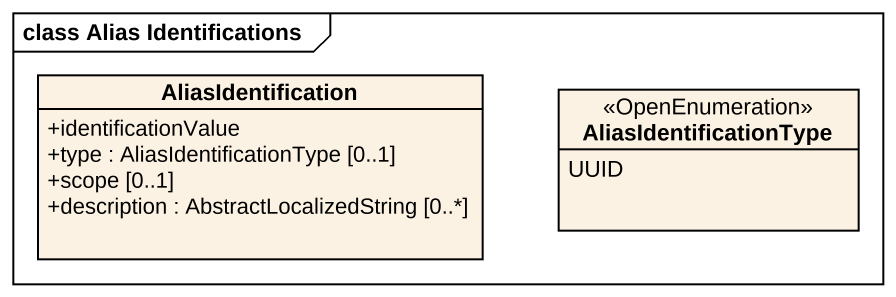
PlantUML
@startuml
mainframe class Alias Identifications
hide circle
hide empty members
skinparam classAttributeIconSize 0
class AliasIdentification {
  +identificationValue
  +type : AliasIdentificationType [0..1]
  +scope [0..1]
  +description : AbstractLocalizedString [0..*]
}
enum AliasIdentificationType <<OpenEnumeration>> {
  UUID
}
@enduml
